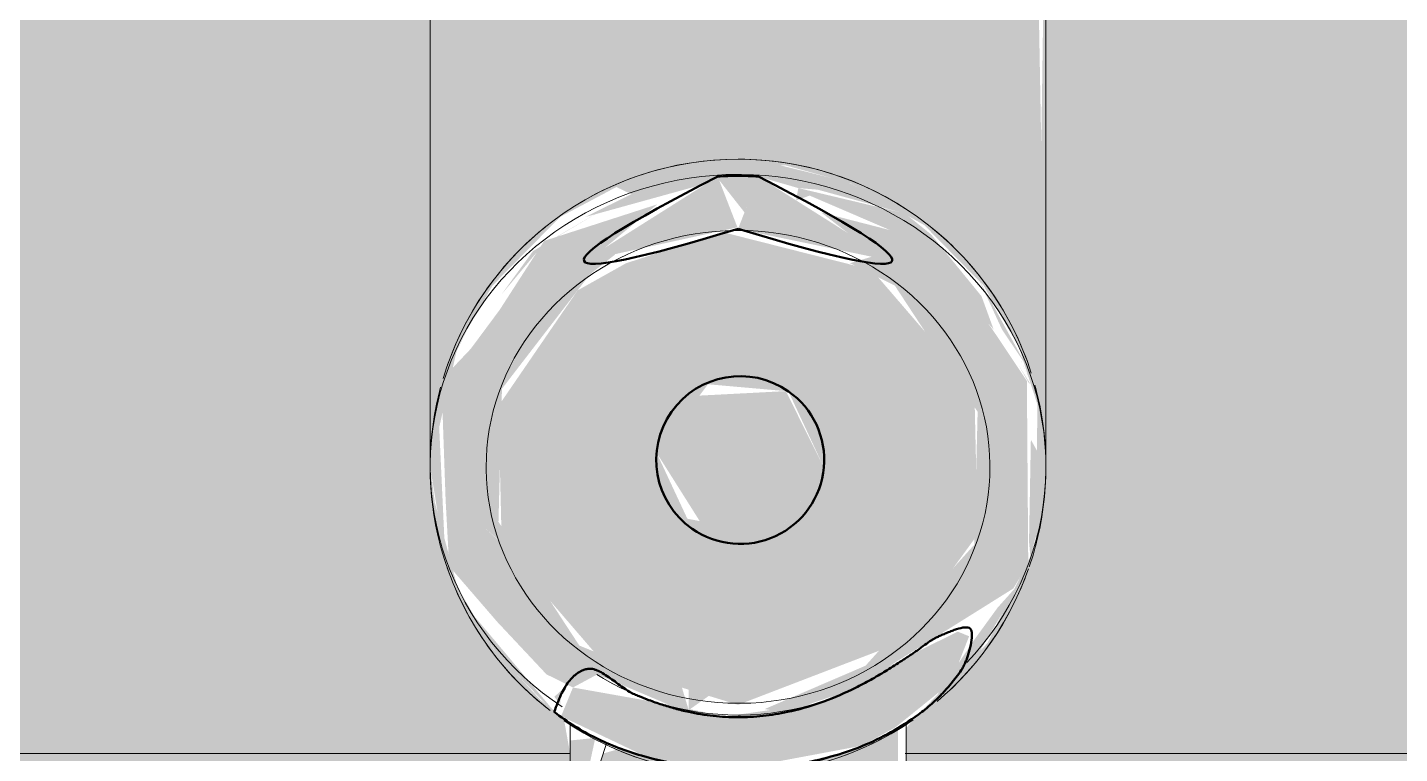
# Model space of a CAD drawing. Header units: inches. Extents: x -4218 to -1814, y 9706 to 12426.
# Drawn here: x -3346.573 to -3341.747, y 11441.867 to 11444.423 of the extents above; entities that cross this region are included whole.
import ezdxf

# ---------------------------------------------------------------- set-up
doc = ezdxf.new("R2010")
doc.units = ezdxf.units.IN
doc.header["$MEASUREMENT"] = 0
for name, color, linetype, lineweight in [('0-1', 7, 'Continuous', 5), ('0-2', 50, 'Continuous', 13), ('A-GENM-1', 11, 'Continuous', 9), ('A-GENM-2', 250, 'Continuous', 9), ('A-GENM-3', 10, 'Continuous', 50), ('P-SANR-FIXT-2', 250, 'Continuous', 9), ('P-SANR-FIXT-3', 55, 'Continuous', 9), ('Q-CASE-1', 9, 'Continuous', 9)]:
    doc.layers.add(name, color=color, linetype=linetype, lineweight=lineweight)

# ---------------------------------------------------------------- blocks, each defined once
blk = doc.blocks.new('Vanity Cabinet-Double Door - 33_-V86-FLOOR PLAN - 3RD FLOOR')
at = {"layer": 'Q-CASE-1'}
h = blk.add_hatch(color=256, dxfattribs=at)
h.paths.add_polyline_path([(-13.7623, 0.75), (0.305, 0.75), (0.3432, 1.707), (0.3641, 1.707), (0.3343, 1.7851), (0.305, 1.7851), (0.3419, 4.3291), (0.5111, 4.6698), (0.7616, 4.9281), (0.7972, 4.969), (0.7972, 5.0579), (-15.0123, 5.0579), (-15.0123, 0.75)], flags=0)
h.paths.add_polyline_path([(15.2377, 0.75), (16.4877, 0.75), (16.4877, 5.0579), (1.9783, 5.0579), (2.0007, 4.9324), (2.0824, 4.8689), (2.2476, 4.6915), (2.3751, 4.4701), (2.454, 4.1735), (2.4704, 4.0489), (2.4335, 1.7851), (2.4113, 1.7851), (2.4335, 1.707), (2.4704, 1.707), (2.4704, 0.75), (6.3014, 0.75)], flags=0)
blk = doc.blocks.new('kitchen_faucet_14143 - kitchen_faucet_14143-V158-FLOOR PLAN - 3RD FLOOR')
at = {"layer": 'A-GENM-1'}
h = blk.add_hatch(color=256, dxfattribs=at)
h.paths.add_polyline_path([(-7.1148, 2.1523), (-6.9346, 1.8966), (-6.6643, 1.9098), (-6.5284, 2.1595), (-6.7188, 2.408), (-6.988, 2.372), (-7.1107, 2.1595)], flags=0)
h.paths.add_polyline_path([(-0.2437, -0.1322), (-0.002, -0.3017), (0.2665, -0.1681), (0.2501, 0.1462), (0.0498, 0.2866), (-0.2219, 0.1153), (-0.2433, -0.1276)], flags=0)
for points in [[(-6.3669, 1.8015), (-1.068, 0.1118), (-0.991, 0.4125), (-1.009, 0.4746), (-6.2441, 2.1353), (-6.3108, 1.8812), (-6.3629, 1.8071)], [(0, 1.0827), (0.4256, 0.9856), (0.6375, 0.8638), (0.8792, 0.6261), (0.9847, 0.4278), (1.0631, 0.1486), (1.0606, -0.1681), (0.9981, -0.3953), (0.8506, -0.6548), (0.6375, -0.8638), (0.4206, -0.9876), (0.2144, -1.0544), (0.2144, -1.0827), (2.2638, -1.0458), (2.2638, 1.0827), (0.2144, 1.0827)], [(-1.063, 0), (-0.9814, -0.4356), (-0.9166, -0.5535), (-0.7591, -0.7487), (-0.5962, -0.8126), (-0.5798, -0.7727), (-0.662, -0.607), (-0.8306, -0.2881), (-0.8786, 0.046), (-0.8319, 0.2689), (-0.7765, 0.5806), (-0.8777, 0.6223), (-1.0193, 0.3245), (-1.0612, 0.0258)], [(-0.8639, -0.1661), (-0.7842, -0.3994), (-0.4282, -0.9679), (-0.3413, -1.0205), (0.3019, -1.0157), (0.4445, -0.921), (0.7952, -0.6818), (0.8954, -0.2923), (0.8227, -0.3863), (0.7394, -0.4702), (0.7166, -0.3936), (0.6375, -0.5515), (0.1935, -0.8425), (-0.2737, -0.831), (-0.6998, -0.4483), (-0.8524, -0.0936), (-0.8633, -0.1621)]]:
    blk.add_hatch(color=256, dxfattribs=at).paths.add_polyline_path(points, flags=0)
h = blk.add_hatch(color=256, dxfattribs=at)
h.paths.add_polyline_path([(-1.0827, 0), (-1.0558, 0.1078), (-1.0025, 0.3748), (-1.072, 0.0811), (-1.0792, 0.0262)], flags=0)
h.paths.add_polyline_path([(-0.8506, 0.6548), (-0.486, 0.9606), (-0.66, 0.8466), (-0.8324, 0.6785)], flags=0)
h.paths.add_polyline_path([(-0.8376, 0), (-0.6209, -0.5642), (-0.2381, -0.8425), (0.2737, -0.831), (0.6931, -0.4702), (0.826, 0.0543), (0.7166, 0.3936), (0.6209, 0.5642), (0.2144, 0.8425), (-0.2737, 0.831), (-0.6931, 0.4702), (-0.8362, 0.0045)], flags=0)
h.paths.add_polyline_path([(-0.8319, -0.6792), (-0.6776, -0.833), (-0.4043, -0.9944), (-0.4957, -0.9126), (-0.6086, -0.8306), (-0.8276, -0.6837)], flags=0)
h.paths.add_polyline_path([(-0.3219, -1.0285), (-0.2056, -1.0556), (0, -1.0827), (0.0957, -1.0297), (-0.2637, -1.0232)], flags=0)
h.paths.add_polyline_path([(-0.3191, 1.0297), (0.2144, 1.0544), (0, 1.0827), (-0.3152, 1.0313)], flags=0)
h.paths.add_polyline_path([(-0.2437, -0.1322), (-0.1824, 0.1784), (0.0498, 0.2866), (0.2906, 0.1057), (0.2657, -0.1771), (-0.002, -0.3017), (-0.2435, -0.1324)], flags=0)
h.paths.add_polyline_path([(0.3525, -1.0158), (0.66, -0.8466), (0.4835, -0.9281), (0.3527, -1.0157)], flags=0)
h.paths.add_polyline_path([(0.356, 1.0144), (0.589, 0.9011), (0.4043, 0.9944), (0.3582, 1.0135)], flags=0)
h.paths.add_polyline_path([(0.8792, 0.5371), (1.0093, 0.0668), (0.8956, -0.0226), (1.0215, -0.0715), (0.981, -0.2118), (0.9754, -0.2802), (0.8877, -0.6), (1.0019, -0.3863), (1.0653, -0.1319), (1.0631, 0.1486), (0.9847, 0.4278), (0.9596, 0.3752), (0.8877, 0.5201)], flags=0)
h = blk.add_hatch(color=256, dxfattribs=at)
h.paths.add_polyline_path([(-0.8625, 0.6461), (-0.8093, 0.6462), (-0.8624, 0.6462)], flags=0)
h.paths.add_polyline_path([(-0.3635, 1.0074), (-0.2971, 1.0221), (-0.3527, 1.0157)], flags=0)
h.paths.add_polyline_path([(0.2925, 1.0259), (0.4215, 0.9341), (0.3219, 1.0285)], flags=0)
h.paths.add_polyline_path([(0.6052, 0.833), (0.7714, 0.6942), (0.8145, 0.6297), (0.9376, 0.4195), (0.7591, 0.7212), (0.6209, 0.8216)], flags=0)
h = blk.add_hatch(color=256, dxfattribs=at)
h.paths.add_polyline_path([(-0.2588, 0.8425), (-0.212, 0.8943), (-0.2558, 0.8439)], flags=0)
h.paths.add_polyline_path([(-0.8578, 0.1887), (-0.8562, 0.1736), (-0.777, 0.1972), (-0.6288, 0.5582), (-0.1935, 0.8425), (0.2748, 0.8302), (0.6776, 0.5207), (0.7473, 0.4323), (0.7713, 0.4676), (0.9238, 0.284), (0.7952, 0.6818), (0.5526, 0.8382), (0.2775, 1.0421), (-0.1161, 1.0284), (-0.3498, 1.0157), (-0.5458, 0.8466), (-0.7301, 0.6738), (-0.7765, 0.5806), (-0.7304, 0.4951), (-0.8491, 0.2156)], flags=0)
h.paths.add_polyline_path([(-0.8562, 0.1736), (-0.806, 0.1028), (-0.7843, 0.1735)], flags=0)
h.paths.add_polyline_path([(-0.8353, 0.6254), (-0.7876, 0.6225), (-0.8093, 0.6462)], flags=0)
h = blk.add_hatch(color=256, dxfattribs=at)
h.paths.add_polyline_path([(-6.2992, 0.2953), (-6.2992, -0.5906), (-4.1495, -0.5652), (-4.1133, -0.5455), (-3.9748, -0.5906), (-0.9219, -0.5618), (-0.9969, -0.3982), (-1.066, -0.127), (-1.1106, 0.0936), (-2.64, 0.5906), (-4.1572, 0.5504), (-4.044, 0.5906), (-6.2992, 0.5704), (-6.2992, 0.4176)], flags=0)
h.paths.add_polyline_path([(-1.366, 0.5906), (-0.9539, 0.502), (-0.963, 0.5906), (-1.0424, 0.5906)], flags=0)
h = blk.add_hatch(color=256, dxfattribs=at)
h.paths.add_polyline_path([(0.7245, 0.5417), (0.8429, 0.0022), (1.0215, 0.0715), (0.8429, 0.3542)], flags=0)
h.paths.add_polyline_path([(0.7245, -0.5417), (1.0215, -0.0715), (0.8373, 0), (0.7246, -0.5413)], flags=0)
h = blk.add_hatch(color=256, dxfattribs=at)
h.paths.add_polyline_path([(-0.3798, -0.9974), (-0.3219, -1.0285), (-0.3535, -1.0135)], flags=0)
h.paths.add_polyline_path([(-0.2588, -0.8425), (-0.2198, -0.8926), (-0.2558, -0.8439)], flags=0)
h.paths.add_polyline_path([(0.4835, -0.8987), (0.6002, -0.8563), (0.818, -0.6785), (0.8919, -0.587), (0.981, -0.2118), (0.9376, -0.2042), (0.9546, -0.2519), (0.7625, -0.6988), (0.5255, -0.862), (0.486, -0.8965)], flags=0)
h.paths.add_polyline_path([(0.289, -1.0297), (0.3565, -0.9872), (0.2962, -1.0219)], flags=0)
h.paths.add_polyline_path([(0.3, -1.0297), (0.3891, -0.9876), (0.3093, -1.0245)], flags=0)
at = {"layer": 'A-GENM-2'}
for p, q in [((-0.9705, 0.462), (-6.2431, 2.1752)), ((2.2638, 1.0827), (0, 1.0827)), ((-0.8999, 0.5906), (-1.366, 0.5906)), ((-6.2992, -0.5906), (-0.8999, -0.5906)), ((0, -1.0827), (2.2638, -1.0827))]:
    blk.add_line(p, q, dxfattribs=at)
at = {"layer": 'A-GENM-2', "flags": 128}
for points in [[(0.2687, 1.0488), (0.2265, 1.0587), (0.184, 1.0669), (0.1412, 1.0734), (0.0982, 1.0782), (0.055, 1.0813), (0.0117, 1.0826), (-0.0316, 1.0822), (-0.0749, 1.0801), (-0.118, 1.0762), (-0.1609, 1.0706), (-0.2036, 1.0634), (-0.246, 1.0544), (-0.288, 1.0437), (-0.3295, 1.0313), (-0.3704, 1.0173), (-0.4108, 1.0017), (-0.4506, 0.9845), (-0.4896, 0.9657), (-0.5278, 0.9453), (-0.5652, 0.9235), (-0.6016, 0.9001), (-0.6372, 0.8753), (-0.6717, 0.8492), (-0.7051, 0.8216), (-0.7374, 0.7928), (-0.7685, 0.7626), (-0.7984, 0.7313), (-0.827, 0.6988), (-0.8542, 0.6652)], [(0, 1.0827), (-0.0414, 1.0818), (-0.0827, 1.0792), (-0.1239, 1.0748), (-0.1648, 1.0687), (-0.2055, 1.0609), (-0.2459, 1.0513), (-0.2858, 1.0401), (-0.3253, 1.0272), (-0.3642, 1.0126), (-0.4026, 0.9964), (-0.4403, 0.9786), (-0.4772, 0.9592), (-0.5134, 0.9383), (-0.5487, 0.9159), (-0.5832, 0.8921), (-0.6167, 0.8668), (-0.6491, 0.8401), (-0.6806, 0.8121), (-0.7109, 0.7828), (-0.7401, 0.7523), (-0.7681, 0.7206), (-0.7948, 0.6877), (-0.8203, 0.6538), (-0.8444, 0.6188)], [(0.2687, 1.0488), (0.2265, 1.0587), (0.184, 1.0669), (0.1412, 1.0734), (0.0982, 1.0782), (0.055, 1.0813), (0.0117, 1.0826), (-0.0316, 1.0822), (-0.0749, 1.0801), (-0.118, 1.0762), (-0.1609, 1.0706), (-0.2036, 1.0634), (-0.246, 1.0544), (-0.288, 1.0437), (-0.3295, 1.0313)], [(0.2687, 1.0488), (0.2265, 1.0587), (0.184, 1.0669), (0.1412, 1.0734), (0.0982, 1.0782), (0.055, 1.0813), (0.0117, 1.0826), (-0.0316, 1.0822), (-0.0749, 1.0801), (-0.118, 1.0762), (-0.1609, 1.0706), (-0.2036, 1.0634), (-0.246, 1.0544), (-0.288, 1.0437), (-0.3295, 1.0313)], [(0.2687, 1.0488), (0.2265, 1.0587), (0.184, 1.0669), (0.1412, 1.0734), (0.0982, 1.0782), (0.055, 1.0813), (0.0117, 1.0826), (-0.0316, 1.0822), (-0.0749, 1.0801), (-0.118, 1.0762), (-0.1609, 1.0706), (-0.2036, 1.0634), (-0.246, 1.0544), (-0.288, 1.0437), (-0.3295, 1.0313)], [(0.2687, 1.0488), (0.2265, 1.0587), (0.184, 1.0669), (0.1412, 1.0734), (0.0982, 1.0782), (0.055, 1.0813), (0.0117, 1.0826), (-0.0316, 1.0822), (-0.0749, 1.0801), (-0.118, 1.0762), (-0.1609, 1.0706), (-0.2036, 1.0634), (-0.246, 1.0544), (-0.288, 1.0437), (-0.3295, 1.0313)], [(0.2687, 1.0488), (0.2265, 1.0587), (0.184, 1.0669), (0.1412, 1.0734), (0.0982, 1.0782), (0.055, 1.0813), (0.0117, 1.0826), (-0.0316, 1.0822), (-0.0749, 1.0801), (-0.118, 1.0762), (-0.1609, 1.0706), (-0.2036, 1.0634), (-0.246, 1.0544), (-0.288, 1.0437), (-0.3295, 1.0313)], [(1.0291, 0), (1.0282, 0.0431), (1.0258, 0.0861), (1.0217, 0.129), (1.016, 0.1717), (1.0087, 0.2141), (0.9998, 0.2561), (0.9894, 0.2978), (0.9773, 0.339), (0.9637, 0.3797), (0.9486, 0.4198), (0.9319, 0.4593), (0.9138, 0.498), (0.8942, 0.5359), (0.8731, 0.573), (0.8507, 0.6092), (0.8269, 0.6444), (0.8018, 0.6787), (0.7754, 0.7118), (0.7478, 0.7439), (0.7189, 0.7747), (0.6889, 0.8043), (0.6577, 0.8327), (0.6255, 0.8597), (0.5923, 0.8854), (0.5581, 0.9096), (0.523, 0.9324), (0.4871, 0.9538), (0.4503, 0.9735), (0.4128, 0.9918), (0.3747, 1.0084), (0.3359, 1.0234), (0.2965, 1.0368), (0.2567, 1.0485), (0.2164, 1.0585), (0.1758, 1.0668), (0.1349, 1.0733), (0.0938, 1.0782), (0.0525, 1.0813), (0.0112, 1.0826), (0, 1.0827)], [(-0.3704, 1.0173), (-0.4108, 1.0017), (-0.4506, 0.9845), (-0.4896, 0.9657), (-0.5278, 0.9453), (-0.5652, 0.9235), (-0.6016, 0.9001), (-0.6372, 0.8753), (-0.6717, 0.8492), (-0.7051, 0.8216), (-0.7374, 0.7928), (-0.7685, 0.7626), (-0.7984, 0.7313), (-0.827, 0.6988), (-0.8542, 0.6652)], [(-0.3704, 1.0173), (-0.4108, 1.0017), (-0.4506, 0.9845), (-0.4896, 0.9657), (-0.5278, 0.9453), (-0.5652, 0.9235), (-0.6016, 0.9001), (-0.6372, 0.8753), (-0.6717, 0.8492), (-0.7051, 0.8216), (-0.7374, 0.7928), (-0.7685, 0.7626), (-0.7984, 0.7313), (-0.827, 0.6988), (-0.8542, 0.6652)], [(-0.3704, 1.0173), (-0.4108, 1.0017), (-0.4506, 0.9845), (-0.4896, 0.9657), (-0.5278, 0.9453), (-0.5652, 0.9235), (-0.6016, 0.9001), (-0.6372, 0.8753), (-0.6717, 0.8492), (-0.7051, 0.8216), (-0.7374, 0.7928), (-0.7685, 0.7626), (-0.7984, 0.7313), (-0.827, 0.6988), (-0.8542, 0.6652)], [(-0.3704, 1.0173), (-0.4108, 1.0017), (-0.4506, 0.9845), (-0.4896, 0.9657), (-0.5278, 0.9453), (-0.5652, 0.9235), (-0.6016, 0.9001), (-0.6372, 0.8753), (-0.6717, 0.8492), (-0.7051, 0.8216), (-0.7374, 0.7928), (-0.7685, 0.7626), (-0.7984, 0.7313), (-0.827, 0.6988), (-0.8542, 0.6652)], [(-0.3704, 1.0173), (-0.4108, 1.0017), (-0.4506, 0.9845), (-0.4896, 0.9657), (-0.5278, 0.9453), (-0.5652, 0.9235), (-0.6016, 0.9001), (-0.6372, 0.8753), (-0.6717, 0.8492), (-0.7051, 0.8216), (-0.7374, 0.7928), (-0.7685, 0.7626), (-0.7984, 0.7313), (-0.827, 0.6988), (-0.8542, 0.6652)], [(1.0827, 0), (1.0818, 0.0433), (1.0792, 0.0865), (1.0749, 0.1296), (1.0688, 0.1725), (1.0611, 0.2151), (1.0516, 0.2574), (1.0405, 0.2992), (1.0277, 0.3406), (1.0133, 0.3814), (0.9972, 0.4216), (0.9796, 0.4612), (0.9603, 0.5), (0.9396, 0.538), (0.9173, 0.5751), (0.8936, 0.6113), (0.8684, 0.6466), (0.8419, 0.6808), (0.814, 0.7139), (0.7848, 0.7459), (0.7543, 0.7767), (0.7226, 0.8062), (0.6898, 0.8345), (0.6559, 0.8614), (0.6209, 0.8869), (0.585, 0.911), (0.5481, 0.9337), (0.5103, 0.9549), (0.4717, 0.9745), (0.4324, 0.9926), (0.3923, 1.0091), (0.3516, 1.024), (0.3104, 1.0372)], [(0.8684, 0.6466), (0.8419, 0.6808), (0.814, 0.7139), (0.7848, 0.7459), (0.7543, 0.7767), (0.7226, 0.8062), (0.6898, 0.8345), (0.6559, 0.8614), (0.6209, 0.8869), (0.585, 0.911), (0.5481, 0.9337), (0.5103, 0.9549), (0.4717, 0.9745), (0.4324, 0.9926), (0.3923, 1.0091)], [(0.8684, 0.6466), (0.8419, 0.6808), (0.814, 0.7139), (0.7848, 0.7459), (0.7543, 0.7767), (0.7226, 0.8062), (0.6898, 0.8345), (0.6559, 0.8614), (0.6209, 0.8869), (0.585, 0.911), (0.5481, 0.9337), (0.5103, 0.9549), (0.4717, 0.9745), (0.4324, 0.9926), (0.3923, 1.0091)], [(0.8684, 0.6466), (0.8419, 0.6808), (0.814, 0.7139), (0.7848, 0.7459), (0.7543, 0.7767), (0.7226, 0.8062), (0.6898, 0.8345), (0.6559, 0.8614), (0.6209, 0.8869), (0.585, 0.911), (0.5481, 0.9337), (0.5103, 0.9549), (0.4717, 0.9745), (0.4324, 0.9926), (0.3923, 1.0091)], [(0.8684, 0.6466), (0.8419, 0.6808), (0.814, 0.7139), (0.7848, 0.7459), (0.7543, 0.7767), (0.7226, 0.8062), (0.6898, 0.8345), (0.6559, 0.8614), (0.6209, 0.8869), (0.585, 0.911), (0.5481, 0.9337), (0.5103, 0.9549), (0.4717, 0.9745), (0.4324, 0.9926), (0.3923, 1.0091)], [(0.8684, 0.6466), (0.8419, 0.6808), (0.814, 0.7139), (0.7848, 0.7459), (0.7543, 0.7767), (0.7226, 0.8062), (0.6898, 0.8345), (0.6559, 0.8614), (0.6209, 0.8869), (0.585, 0.911), (0.5481, 0.9337), (0.5103, 0.9549), (0.4717, 0.9745), (0.4324, 0.9926), (0.3923, 1.0091)], [(-0.8322, 0), (-0.8315, 0.0356), (-0.8295, 0.0712), (-0.8261, 0.1067), (-0.8214, 0.142), (-0.8154, 0.177), (-0.8081, 0.2118), (-0.7994, 0.2462), (-0.7895, 0.2802), (-0.7782, 0.3137), (-0.7658, 0.3468), (-0.7521, 0.3792), (-0.7372, 0.411), (-0.7211, 0.4422), (-0.7038, 0.4726), (-0.6854, 0.5023), (-0.666, 0.5311), (-0.6454, 0.5591), (-0.6239, 0.5862), (-0.6013, 0.6123), (-0.5779, 0.6374), (-0.5534, 0.6615), (-0.5282, 0.6845), (-0.5021, 0.7064), (-0.4752, 0.7272), (-0.4475, 0.7468), (-0.4192, 0.7652), (-0.3902, 0.7824), (-0.3606, 0.7983), (-0.3305, 0.813), (-0.2998, 0.8263), (-0.2687, 0.8384), (-0.2371, 0.8491), (-0.2052, 0.8585), (-0.173, 0.8665), (-0.1405, 0.8731), (-0.1078, 0.8784), (-0.0749, 0.8822), (-0.042, 0.8847), (-0.0089, 0.8858), (0, 0.8858)], [(0, 0.8858), (0.0331, 0.8851), (0.0661, 0.883), (0.099, 0.8795), (0.1317, 0.8747), (0.1643, 0.8684), (0.1966, 0.8608), (0.2285, 0.8518), (0.2602, 0.8414), (0.2914, 0.8297), (0.3222, 0.8167), (0.3525, 0.8024), (0.3823, 0.7868), (0.4114, 0.77), (0.4399, 0.7519), (0.4678, 0.7326), (0.4949, 0.7121), (0.5212, 0.6905), (0.5467, 0.6678), (0.5714, 0.644), (0.5951, 0.6192), (0.6179, 0.5933), (0.6397, 0.5665), (0.6605, 0.5388), (0.6803, 0.5102), (0.699, 0.4807), (0.7165, 0.4505), (0.7329, 0.4195), (0.7482, 0.3879), (0.7622, 0.3556), (0.775, 0.3227), (0.7866, 0.2893), (0.7969, 0.2554), (0.8059, 0.2211), (0.8136, 0.1864), (0.8199, 0.1514), (0.825, 0.1162), (0.8287, 0.0808), (0.8311, 0.0452), (0.8322, 0.0096), (0.8322, 0)], [(1.0827, 0), (1.0818, 0.0433), (1.0792, 0.0865), (1.0749, 0.1296), (1.0688, 0.1725), (1.0611, 0.2151), (1.0516, 0.2574), (1.0405, 0.2992), (1.0277, 0.3406), (1.0133, 0.3814), (0.9972, 0.4216), (0.9796, 0.4612), (0.9603, 0.5), (0.9396, 0.538), (0.9173, 0.5751), (0.8936, 0.6113)], [(1.0827, 0), (1.0818, 0.0433), (1.0792, 0.0865), (1.0749, 0.1296), (1.0688, 0.1725), (1.0611, 0.2151), (1.0516, 0.2574), (1.0405, 0.2992), (1.0277, 0.3406), (1.0133, 0.3814), (0.9972, 0.4216), (0.9796, 0.4612), (0.9603, 0.5), (0.9396, 0.538), (0.9173, 0.5751), (0.8936, 0.6113)], [(1.0827, 0), (1.0818, 0.0433), (1.0792, 0.0865), (1.0749, 0.1296), (1.0688, 0.1725), (1.0611, 0.2151), (1.0516, 0.2574), (1.0405, 0.2992), (1.0277, 0.3406), (1.0133, 0.3814), (0.9972, 0.4216), (0.9796, 0.4612), (0.9603, 0.5), (0.9396, 0.538), (0.9173, 0.5751), (0.8936, 0.6113)], [(1.0827, 0), (1.0818, 0.0433), (1.0792, 0.0865), (1.0749, 0.1296), (1.0688, 0.1725), (1.0611, 0.2151), (1.0516, 0.2574), (1.0405, 0.2992), (1.0277, 0.3406), (1.0133, 0.3814), (0.9972, 0.4216), (0.9796, 0.4612), (0.9603, 0.5), (0.9396, 0.538), (0.9173, 0.5751), (0.8936, 0.6113)], [(1.0827, 0), (1.0818, 0.0433), (1.0792, 0.0865), (1.0749, 0.1296), (1.0688, 0.1725), (1.0611, 0.2151), (1.0516, 0.2574), (1.0405, 0.2992), (1.0277, 0.3406), (1.0133, 0.3814), (0.9972, 0.4216), (0.9796, 0.4612), (0.9603, 0.5), (0.9396, 0.538), (0.9173, 0.5751), (0.8936, 0.6113)], [(-0.9506, 0.507), (-0.9691, 0.4685), (-0.9861, 0.4292), (-1.0016, 0.3893), (-1.0156, 0.3487), (-1.028, 0.3076), (-1.0389, 0.266), (-1.0482, 0.2241), (-1.0558, 0.1817), (-1.0619, 0.1391), (-1.0664, 0.0963), (-1.0692, 0.0533), (-1.0704, 0.0102), (-1.0704, 0)], [(-0.8736, 0), (-0.8729, 0.0356), (-0.8709, 0.0712), (-0.8675, 0.1067), (-0.8628, 0.142), (-0.8568, 0.177), (-0.8494, 0.2118), (-0.8408, 0.2462), (-0.8308, 0.2802), (-0.8196, 0.3137), (-0.8072, 0.3468), (-0.7935, 0.3792), (-0.7785, 0.411), (-0.7624, 0.4422), (-0.7452, 0.4726), (-0.7305, 0.4966)], [(-0.9879, 0.443), (-1.0048, 0.4032), (-1.0201, 0.3627), (-1.0338, 0.3216), (-1.0458, 0.28), (-1.0562, 0.238), (-1.0649, 0.1955), (-1.0718, 0.1528), (-1.0771, 0.1098), (-1.0806, 0.0666), (-1.0824, 0.0234), (-1.0827, 0)], [(-0.9879, 0.443), (-1.0048, 0.4032), (-1.0201, 0.3627), (-1.0338, 0.3216), (-1.0458, 0.28), (-1.0562, 0.238), (-1.0649, 0.1955), (-1.0718, 0.1528), (-1.0771, 0.1098), (-1.0806, 0.0666), (-1.0824, 0.0234), (-1.0827, 0)], [(-0.9879, 0.443), (-1.0048, 0.4032), (-1.0201, 0.3627), (-1.0338, 0.3216), (-1.0458, 0.28), (-1.0562, 0.238), (-1.0649, 0.1955), (-1.0718, 0.1528), (-1.0771, 0.1098), (-1.0806, 0.0666), (-1.0824, 0.0234), (-1.0827, 0)], [(-0.9879, 0.443), (-1.0048, 0.4032), (-1.0201, 0.3627), (-1.0338, 0.3216), (-1.0458, 0.28), (-1.0562, 0.238), (-1.0649, 0.1955), (-1.0718, 0.1528), (-1.0771, 0.1098), (-1.0806, 0.0666), (-1.0824, 0.0234), (-1.0827, 0)], [(-0.9879, 0.443), (-1.0048, 0.4032), (-1.0201, 0.3627), (-1.0338, 0.3216), (-1.0458, 0.28), (-1.0562, 0.238), (-1.0649, 0.1955), (-1.0718, 0.1528), (-1.0771, 0.1098), (-1.0806, 0.0666), (-1.0824, 0.0234), (-1.0827, 0)], [(-0.9879, 0.443), (-1.0048, 0.4032), (-1.0201, 0.3627), (-1.0338, 0.3216), (-1.0458, 0.28), (-1.0562, 0.238), (-1.0649, 0.1955), (-1.0718, 0.1528), (-1.0771, 0.1098), (-1.0806, 0.0666), (-1.0824, 0.0234), (-1.0827, 0)], [(-1.0827, 0), (-1.0818, -0.0433), (-1.0792, -0.0865), (-1.0749, -0.1296), (-1.0688, -0.1725), (-1.0611, -0.2151), (-1.0516, -0.2574), (-1.0405, -0.2992), (-1.0277, -0.3406), (-1.0133, -0.3814), (-0.9972, -0.4216)], [(-1.0827, 0), (-1.0818, -0.0433), (-1.0792, -0.0865), (-1.0749, -0.1296), (-1.0688, -0.1725), (-1.0611, -0.2151), (-1.0516, -0.2574), (-1.0405, -0.2992), (-1.0277, -0.3406), (-1.0133, -0.3814), (-0.9972, -0.4216)], [(-1.0827, 0), (-1.0818, -0.0433), (-1.0792, -0.0865), (-1.0749, -0.1296), (-1.0688, -0.1725), (-1.0611, -0.2151), (-1.0516, -0.2574), (-1.0405, -0.2992), (-1.0277, -0.3406), (-1.0133, -0.3814), (-0.9972, -0.4216)], [(-1.0827, 0), (-1.0818, -0.0433), (-1.0792, -0.0865), (-1.0749, -0.1296), (-1.0688, -0.1725), (-1.0611, -0.2151), (-1.0516, -0.2574), (-1.0405, -0.2992), (-1.0277, -0.3406), (-1.0133, -0.3814), (-0.9972, -0.4216)], [(-1.0827, 0), (-1.0818, -0.0433), (-1.0792, -0.0865), (-1.0749, -0.1296), (-1.0688, -0.1725), (-1.0611, -0.2151), (-1.0516, -0.2574), (-1.0405, -0.2992), (-1.0277, -0.3406), (-1.0133, -0.3814), (-0.9972, -0.4216)], [(-1.0827, 0), (-1.0818, -0.0433), (-1.0792, -0.0865), (-1.0749, -0.1296), (-1.0688, -0.1725), (-1.0611, -0.2151), (-1.0516, -0.2574), (-1.0405, -0.2992), (-1.0277, -0.3406), (-1.0133, -0.3814), (-0.9972, -0.4216)], [(-1.0704, 0), (-1.0696, -0.0431), (-1.0672, -0.0861), (-1.0631, -0.129), (-1.0574, -0.1717), (-1.0501, -0.2141), (-1.0412, -0.2561), (-1.0307, -0.2978), (-1.0187, -0.339), (-1.0051, -0.3797), (-0.9899, -0.4198), (-0.9733, -0.4593), (-0.9552, -0.498), (-0.9507, -0.5069)], [(-0.7748, -0.4185), (-0.79, -0.3868), (-0.804, -0.3545), (-0.8168, -0.3216), (-0.8283, -0.2882), (-0.8385, -0.2543), (-0.8475, -0.22), (-0.8552, -0.1853), (-0.8615, -0.1503), (-0.8665, -0.1151), (-0.8702, -0.0797), (-0.8726, -0.0441), (-0.8735, -0.0085), (-0.8736, 0)], [(0, -0.8858), (-0.0331, -0.8851), (-0.0661, -0.883), (-0.099, -0.8795), (-0.1317, -0.8747), (-0.1643, -0.8684), (-0.1966, -0.8608), (-0.2285, -0.8518), (-0.2602, -0.8414), (-0.2914, -0.8297), (-0.3222, -0.8167), (-0.3525, -0.8024), (-0.3823, -0.7868), (-0.4114, -0.77), (-0.4399, -0.7519), (-0.4678, -0.7326), (-0.4949, -0.7121), (-0.5212, -0.6905), (-0.5467, -0.6678), (-0.5714, -0.644), (-0.5951, -0.6192), (-0.6179, -0.5933), (-0.6397, -0.5665), (-0.6605, -0.5388), (-0.6803, -0.5102), (-0.699, -0.4807), (-0.7165, -0.4505), (-0.7329, -0.4195), (-0.7482, -0.3879), (-0.7622, -0.3556), (-0.775, -0.3227), (-0.7866, -0.2893), (-0.7969, -0.2554), (-0.8059, -0.2211), (-0.8136, -0.1864), (-0.8199, -0.1514), (-0.825, -0.1162), (-0.8287, -0.0808), (-0.8311, -0.0452), (-0.8322, -0.0096), (-0.8322, 0)], [(0, -1.0827), (0.0414, -1.0818), (0.0827, -1.0792), (0.1239, -1.0748), (0.1648, -1.0687), (0.2055, -1.0609), (0.2459, -1.0513), (0.2858, -1.0401), (0.3253, -1.0272), (0.3642, -1.0126), (0.4026, -0.9964), (0.4403, -0.9786), (0.4772, -0.9592), (0.5134, -0.9383), (0.5487, -0.9159), (0.5832, -0.8921), (0.6167, -0.8668), (0.6491, -0.8401), (0.6806, -0.8121), (0.7109, -0.7828), (0.7401, -0.7523), (0.7681, -0.7206), (0.7948, -0.6877), (0.8203, -0.6538), (0.8444, -0.6188), (0.8672, -0.5829), (0.8886, -0.546), (0.9086, -0.5083), (0.9272, -0.4698), (0.9442, -0.4305), (0.9598, -0.3906), (0.9738, -0.3501), (0.9863, -0.309), (0.9972, -0.2674), (1.0065, -0.2255), (1.0142, -0.1831), (1.0204, -0.1405), (1.0249, -0.0977), (1.0277, -0.0547), (1.029, -0.0116), (1.0291, 0)], [(0.8322, 0), (0.8315, -0.0356), (0.8295, -0.0712), (0.8261, -0.1067), (0.8214, -0.142), (0.8154, -0.177), (0.8081, -0.2118), (0.7994, -0.2462), (0.7895, -0.2802), (0.7782, -0.3137), (0.7658, -0.3468), (0.7521, -0.3792), (0.7372, -0.411), (0.7211, -0.4422), (0.7038, -0.4726), (0.6854, -0.5023), (0.666, -0.5311), (0.6454, -0.5591), (0.6239, -0.5862), (0.6013, -0.6123), (0.5779, -0.6374), (0.5534, -0.6615), (0.5282, -0.6845), (0.5021, -0.7064), (0.4752, -0.7272), (0.4475, -0.7468), (0.4192, -0.7652), (0.3902, -0.7824), (0.3606, -0.7983), (0.3305, -0.813), (0.2998, -0.8263), (0.2687, -0.8384), (0.2371, -0.8491), (0.2052, -0.8585), (0.173, -0.8665), (0.1405, -0.8731), (0.1078, -0.8784), (0.0749, -0.8822), (0.042, -0.8847), (0.0089, -0.8858), (0, -0.8858)], [(0.3295, -1.0313), (0.3704, -1.0173), (0.4108, -1.0017), (0.4506, -0.9845), (0.4896, -0.9657), (0.5278, -0.9453), (0.5652, -0.9235), (0.6016, -0.9001), (0.6372, -0.8753), (0.6717, -0.8492), (0.7051, -0.8216), (0.7374, -0.7928), (0.7685, -0.7626), (0.7984, -0.7313), (0.827, -0.6988), (0.8542, -0.6652), (0.8802, -0.6305), (0.9047, -0.5948), (0.9277, -0.5581), (0.9493, -0.5206), (0.9694, -0.4822), (0.9879, -0.443), (1.0048, -0.4032), (1.0201, -0.3627), (1.0338, -0.3216), (1.0458, -0.28), (1.0562, -0.238), (1.0649, -0.1955), (1.0718, -0.1528), (1.0771, -0.1098), (1.0806, -0.0666), (1.0824, -0.0234), (1.0827, 0)], [(0.8802, -0.6305), (0.9047, -0.5948), (0.9277, -0.5581), (0.9493, -0.5206), (0.9694, -0.4822), (0.9879, -0.443), (1.0048, -0.4032), (1.0201, -0.3627), (1.0338, -0.3216), (1.0458, -0.28), (1.0562, -0.238), (1.0649, -0.1955), (1.0718, -0.1528), (1.0771, -0.1098), (1.0806, -0.0666), (1.0824, -0.0234), (1.0827, 0)], [(0.8802, -0.6305), (0.9047, -0.5948), (0.9277, -0.5581), (0.9493, -0.5206), (0.9694, -0.4822), (0.9879, -0.443), (1.0048, -0.4032), (1.0201, -0.3627), (1.0338, -0.3216), (1.0458, -0.28), (1.0562, -0.238), (1.0649, -0.1955), (1.0718, -0.1528), (1.0771, -0.1098), (1.0806, -0.0666), (1.0824, -0.0234), (1.0827, 0)], [(0.8802, -0.6305), (0.9047, -0.5948), (0.9277, -0.5581), (0.9493, -0.5206), (0.9694, -0.4822), (0.9879, -0.443), (1.0048, -0.4032), (1.0201, -0.3627), (1.0338, -0.3216), (1.0458, -0.28), (1.0562, -0.238), (1.0649, -0.1955), (1.0718, -0.1528), (1.0771, -0.1098), (1.0806, -0.0666), (1.0824, -0.0234), (1.0827, 0)], [(0.8802, -0.6305), (0.9047, -0.5948), (0.9277, -0.5581), (0.9493, -0.5206), (0.9694, -0.4822), (0.9879, -0.443), (1.0048, -0.4032), (1.0201, -0.3627), (1.0338, -0.3216), (1.0458, -0.28), (1.0562, -0.238), (1.0649, -0.1955), (1.0718, -0.1528), (1.0771, -0.1098), (1.0806, -0.0666), (1.0824, -0.0234), (1.0827, 0)], [(0.8802, -0.6305), (0.9047, -0.5948), (0.9277, -0.5581), (0.9493, -0.5206), (0.9694, -0.4822), (0.9879, -0.443), (1.0048, -0.4032), (1.0201, -0.3627), (1.0338, -0.3216), (1.0458, -0.28), (1.0562, -0.238), (1.0649, -0.1955), (1.0718, -0.1528), (1.0771, -0.1098), (1.0806, -0.0666), (1.0824, -0.0234), (1.0827, 0)], [(-0.9796, -0.4612), (-0.9603, -0.5), (-0.9396, -0.538), (-0.9173, -0.5751), (-0.8936, -0.6113)], [(-0.9796, -0.4612), (-0.9603, -0.5), (-0.9396, -0.538), (-0.9173, -0.5751), (-0.8936, -0.6113)], [(-0.9796, -0.4612), (-0.9603, -0.5), (-0.9396, -0.538), (-0.9173, -0.5751), (-0.8936, -0.6113)], [(-0.9796, -0.4612), (-0.9603, -0.5), (-0.9396, -0.538), (-0.9173, -0.5751), (-0.8936, -0.6113)], [(-0.9796, -0.4612), (-0.9603, -0.5), (-0.9396, -0.538), (-0.9173, -0.5751), (-0.8936, -0.6113)], [(-0.9796, -0.4612), (-0.9603, -0.5), (-0.9396, -0.538), (-0.9173, -0.5751), (-0.8936, -0.6113)], [(0.3704, -1.0173), (0.4108, -1.0017), (0.4506, -0.9845), (0.4896, -0.9657), (0.5278, -0.9453), (0.5652, -0.9235), (0.6016, -0.9001), (0.6372, -0.8753), (0.6717, -0.8492), (0.7051, -0.8216), (0.7374, -0.7928), (0.7685, -0.7626), (0.7984, -0.7313), (0.827, -0.6988), (0.8542, -0.6652)], [(0.3704, -1.0173), (0.4108, -1.0017), (0.4506, -0.9845), (0.4896, -0.9657), (0.5278, -0.9453), (0.5652, -0.9235), (0.6016, -0.9001), (0.6372, -0.8753), (0.6717, -0.8492), (0.7051, -0.8216), (0.7374, -0.7928), (0.7685, -0.7626), (0.7984, -0.7313), (0.827, -0.6988), (0.8542, -0.6652)], [(0.3704, -1.0173), (0.4108, -1.0017), (0.4506, -0.9845), (0.4896, -0.9657), (0.5278, -0.9453), (0.5652, -0.9235), (0.6016, -0.9001), (0.6372, -0.8753), (0.6717, -0.8492), (0.7051, -0.8216), (0.7374, -0.7928), (0.7685, -0.7626), (0.7984, -0.7313), (0.827, -0.6988), (0.8542, -0.6652)], [(0.3704, -1.0173), (0.4108, -1.0017), (0.4506, -0.9845), (0.4896, -0.9657), (0.5278, -0.9453), (0.5652, -0.9235), (0.6016, -0.9001), (0.6372, -0.8753), (0.6717, -0.8492), (0.7051, -0.8216), (0.7374, -0.7928), (0.7685, -0.7626), (0.7984, -0.7313), (0.827, -0.6988), (0.8542, -0.6652)], [(0.3704, -1.0173), (0.4108, -1.0017), (0.4506, -0.9845), (0.4896, -0.9657), (0.5278, -0.9453), (0.5652, -0.9235), (0.6016, -0.9001), (0.6372, -0.8753), (0.6717, -0.8492), (0.7051, -0.8216), (0.7374, -0.7928), (0.7685, -0.7626), (0.7984, -0.7313), (0.827, -0.6988), (0.8542, -0.6652)], [(-0.7848, -0.7459), (-0.7543, -0.7767), (-0.7226, -0.8062), (-0.6898, -0.8345), (-0.6559, -0.8614), (-0.6209, -0.8869), (-0.585, -0.911), (-0.5481, -0.9337), (-0.5103, -0.9549), (-0.4717, -0.9745), (-0.4324, -0.9926), (-0.3923, -1.0091)], [(-0.7848, -0.7459), (-0.7543, -0.7767), (-0.7226, -0.8062), (-0.6898, -0.8345), (-0.6559, -0.8614), (-0.6209, -0.8869), (-0.585, -0.911), (-0.5481, -0.9337), (-0.5103, -0.9549), (-0.4717, -0.9745), (-0.4324, -0.9926), (-0.3923, -1.0091)], [(-0.7848, -0.7459), (-0.7543, -0.7767), (-0.7226, -0.8062), (-0.6898, -0.8345), (-0.6559, -0.8614), (-0.6209, -0.8869), (-0.585, -0.911), (-0.5481, -0.9337), (-0.5103, -0.9549), (-0.4717, -0.9745), (-0.4324, -0.9926), (-0.3923, -1.0091)], [(-0.7848, -0.7459), (-0.7543, -0.7767), (-0.7226, -0.8062), (-0.6898, -0.8345), (-0.6559, -0.8614), (-0.6209, -0.8869), (-0.585, -0.911), (-0.5481, -0.9337), (-0.5103, -0.9549), (-0.4717, -0.9745), (-0.4324, -0.9926), (-0.3923, -1.0091)], [(-0.7848, -0.7459), (-0.7543, -0.7767), (-0.7226, -0.8062), (-0.6898, -0.8345), (-0.6559, -0.8614), (-0.6209, -0.8869), (-0.585, -0.911), (-0.5481, -0.9337), (-0.5103, -0.9549), (-0.4717, -0.9745), (-0.4324, -0.9926), (-0.3923, -1.0091)], [(-0.7848, -0.7459), (-0.7543, -0.7767), (-0.7226, -0.8062), (-0.6898, -0.8345), (-0.6559, -0.8614), (-0.6209, -0.8869), (-0.585, -0.911), (-0.5481, -0.9337), (-0.5103, -0.9549), (-0.4717, -0.9745), (-0.4324, -0.9926), (-0.3923, -1.0091)], [(-0.6889, -0.8043), (-0.6577, -0.8327), (-0.6255, -0.8597), (-0.5923, -0.8854), (-0.5581, -0.9096), (-0.523, -0.9324), (-0.4871, -0.9538), (-0.4503, -0.9735), (-0.4128, -0.9918), (-0.3747, -1.0084), (-0.3359, -1.0234), (-0.2965, -1.0368), (-0.2567, -1.0485), (-0.2164, -1.0585), (-0.1758, -1.0668), (-0.1349, -1.0733), (-0.0938, -1.0782), (-0.0525, -1.0813), (-0.0112, -1.0826), (0, -1.0827)], [(-0.3516, -1.024), (-0.3104, -1.0372), (-0.2687, -1.0488), (-0.2265, -1.0587), (-0.184, -1.0669), (-0.1412, -1.0734), (-0.0982, -1.0782), (-0.055, -1.0813), (-0.0117, -1.0826), (0.0316, -1.0822), (0.0749, -1.0801), (0.118, -1.0762), (0.1609, -1.0706), (0.2036, -1.0634), (0.246, -1.0544), (0.288, -1.0437)], [(-0.3104, -1.0372), (-0.2687, -1.0488), (-0.2265, -1.0587), (-0.184, -1.0669), (-0.1412, -1.0734), (-0.0982, -1.0782), (-0.055, -1.0813), (-0.0117, -1.0826), (0.0316, -1.0822), (0.0749, -1.0801), (0.118, -1.0762), (0.1609, -1.0706), (0.2036, -1.0634), (0.246, -1.0544), (0.288, -1.0437)], [(-0.3104, -1.0372), (-0.2687, -1.0488), (-0.2265, -1.0587), (-0.184, -1.0669), (-0.1412, -1.0734), (-0.0982, -1.0782), (-0.055, -1.0813), (-0.0117, -1.0826), (0.0316, -1.0822), (0.0749, -1.0801), (0.118, -1.0762), (0.1609, -1.0706), (0.2036, -1.0634), (0.246, -1.0544), (0.288, -1.0437)], [(-0.3104, -1.0372), (-0.2687, -1.0488), (-0.2265, -1.0587), (-0.184, -1.0669), (-0.1412, -1.0734), (-0.0982, -1.0782), (-0.055, -1.0813), (-0.0117, -1.0826), (0.0316, -1.0822), (0.0749, -1.0801), (0.118, -1.0762), (0.1609, -1.0706), (0.2036, -1.0634), (0.246, -1.0544), (0.288, -1.0437)], [(-0.3104, -1.0372), (-0.2687, -1.0488), (-0.2265, -1.0587), (-0.184, -1.0669), (-0.1412, -1.0734), (-0.0982, -1.0782), (-0.055, -1.0813), (-0.0117, -1.0826), (0.0316, -1.0822), (0.0749, -1.0801), (0.118, -1.0762), (0.1609, -1.0706), (0.2036, -1.0634), (0.246, -1.0544), (0.288, -1.0437)], [(-0.3104, -1.0372), (-0.2687, -1.0488), (-0.2265, -1.0587), (-0.184, -1.0669), (-0.1412, -1.0734), (-0.0982, -1.0782), (-0.055, -1.0813), (-0.0117, -1.0826), (0.0316, -1.0822), (0.0749, -1.0801), (0.118, -1.0762), (0.1609, -1.0706), (0.2036, -1.0634), (0.246, -1.0544), (0.288, -1.0437)]]:
    blk.add_lwpolyline(points, dxfattribs=at)
at = {"layer": 'A-GENM-2'}
for start, end in [(75, 105), (109.1524, 142.4111), (38.2581, 70.6452), (145.6184, 180), (0, 34.6633), (180, 214.6633), (324.8142, 360), (289.1524, 322.4111), (220.327, 250.6452), (255, 285)]:
    blk.add_arc((0, 0), 1.0827, start, end, dxfattribs=at)
at = {"layer": 'A-GENM-3'}
for start, end in [(324.9681, 144.9681), (144.9681, 324.9681)]:
    blk.add_arc((0.0239, -0.0076), 0.2953, start, end, dxfattribs=at)
for points, knots in [([(-0.8627, 0.6462), (-0.898, 0.6001), (-0.9437, 0.5276), (-0.9896, 0.4221), (-1.0263, 0.3131), (-1.0554, 0.1721), (-1.0631, 0.0578), (-1.063, 0)], [0, 0, 0, 0, 0.25, 0.375, 0.5, 0.75, 1, 1, 1, 1]), ([(-0.8627, 0.1735), (-0.859, 0.1895), (-0.851, 0.2213), (-0.8393, 0.2603), (-0.829, 0.2911), (-0.8221, 0.3101), (-0.8164, 0.3253), (-0.812, 0.3366), (-0.8078, 0.3469), (-0.8039, 0.3562), (-0.7992, 0.3674), (-0.7904, 0.3834), (-0.7767, 0.4043), (-0.7601, 0.427), (-0.7435, 0.4495), (-0.7287, 0.4714), (-0.719, 0.489), (-0.7136, 0.5025), (-0.7111, 0.5123), (-0.7102, 0.5211), (-0.7107, 0.5288), (-0.7128, 0.5377), (-0.7161, 0.5471), (-0.7211, 0.5569), (-0.728, 0.5679), (-0.739, 0.581), (-0.7617, 0.6008), (-0.7996, 0.6233), (-0.84, 0.639), (-0.8627, 0.6462)], [0, 0, 0, 0, 0.083333, 0.166667, 0.208333, 0.25, 0.270833, 0.291667, 0.3125, 0.328125, 0.34375, 0.375, 0.416667, 0.458333, 0.5, 0.541667, 0.583333, 0.604167, 0.625, 0.645833, 0.661458, 0.677083, 0.708333, 0.729167, 0.75, 0.791667, 0.833333, 0.916667, 1, 1, 1, 1]), ([(-0.8627, -0.6462), (-0.8505, -0.6623), (-0.8311, -0.6853), (-0.8067, -0.71), (-0.7922, -0.7236), (-0.7811, -0.7334), (-0.7698, -0.7432), (-0.7543, -0.7563), (-0.7343, -0.7724), (-0.7135, -0.7865), (-0.6963, -0.7959), (-0.6855, -0.8007), (-0.6763, -0.8041), (-0.6662, -0.8077), (-0.6471, -0.8137), (-0.6176, -0.8208), (-0.5914, -0.8234), (-0.576, -0.821), (-0.5683, -0.8167), (-0.5649, -0.8088), (-0.5644, -0.7938), (-0.5692, -0.774), (-0.5768, -0.7524), (-0.5833, -0.736), (-0.5889, -0.723), (-0.5932, -0.7133), (-0.5962, -0.7065), (-0.5992, -0.7), (-0.6037, -0.6915), (-0.6123, -0.6767), (-0.6266, -0.6562), (-0.6418, -0.6359), (-0.6522, -0.6215), (-0.6579, -0.6132), (-0.662, -0.607), (-0.6661, -0.6007), (-0.6716, -0.5923), (-0.6812, -0.5777), (-0.6949, -0.5567), (-0.7112, -0.5314), (-0.732, -0.4971), (-0.757, -0.4533), (-0.7939, -0.3818), (-0.8331, -0.2885), (-0.8544, -0.2122), (-0.8627, -0.1735)], [0, 0, 0, 0, 0.055556, 0.083333, 0.097222, 0.111111, 0.125, 0.138889, 0.166667, 0.194444, 0.208333, 0.222222, 0.229167, 0.236111, 0.25, 0.277778, 0.305556, 0.319444, 0.333333, 0.347222, 0.361111, 0.388889, 0.402778, 0.416667, 0.430556, 0.4375, 0.444444, 0.451389, 0.458333, 0.472222, 0.5, 0.527778, 0.541667, 0.548611, 0.555556, 0.5625, 0.569444, 0.583333, 0.611111, 0.638889, 0.666667, 0.722222, 0.777778, 0.888889, 1, 1, 1, 1]), ([(-1.0424, -0.2286), (-1.0354, -0.2661), (-1.0179, -0.341), (-0.9799, -0.4495), (-0.9285, -0.5508), (-0.8861, -0.6151), (-0.8627, -0.6462)], [0.333393, 0.333393, 0.333393, 0.333393, 0.5, 0.6666667, 0.8333333, 1, 1, 1, 1])]:
    blk.add_open_spline(points, degree=3, knots=knots, dxfattribs=at)
for points in [[(1.0215, 0.0715), (0.8542, 0.3969), (0.6562, 0.7103), (0.7314, 0.3492), (0.8373, 0)], [(-0.8811, 0), (-0.881, 0.0292), (-0.8779, 0.0874), (-0.8688, 0.1449), (-0.8627, 0.1735)], [(1.0237, 0), (1.0238, 0.0119), (1.0236, 0.0358), (1.0223, 0.0596), (1.0215, 0.0715)], [(-0.8627, -0.1735), (-0.8688, -0.1449), (-0.8779, -0.0874), (-0.881, -0.0292), (-0.8811, 0)], [(0.8373, 0), (0.7314, -0.3492), (0.6562, -0.7103), (0.8542, -0.3969), (1.0215, -0.0715)], [(1.0215, -0.0715), (1.0223, -0.0596), (1.0236, -0.0358), (1.0238, -0.0119), (1.0237, 0)]]:
    blk.add_open_spline(points, degree=3, dxfattribs=at)
blk = doc.blocks.new('Stainless Steel Farmhous Kitchen Sink - Stainless Steel Farmhous Kitchen Sink-2552578-FLOOR PLAN - 3RD FLOOR')
at = {"layer": 'P-SANR-FIXT-3'}
blk.add_hatch(color=256, dxfattribs=at).paths.add_polyline_path([(-13.7598, 2.2467), (-0.25, 2.2467), (-0.25, 9.8138), (0, 9.8138), (0, 22.2026), (-33, 22.2026), (-33, 2.2467), (-16.4406, 2.2467), (-16.4406, 3), (-31, 3), (-31, 16.9558), (-2, 16.9558), (-2, 3), (-15.1307, 3), (-15.2594, 2.5684), (-15.2594, 2.2467), (-13.8083, 2.2467)], flags=0)
at = {"layer": 'P-SANR-FIXT-2'}
for p, q in [((-33, 2.2467), (-16.4373, 2.2467)), ((-15.2594, 2.2467), (-0.25, 2.2467))]:
    blk.add_line(p, q, dxfattribs=at)
blk = doc.blocks.new('CTR - 1st Phase - Unit Layouts_rvt-1-FLOOR PLAN - 3RD FLOOR')
at = {"layer": '0-2'}
for name, p, rotation in [('Vanity Cabinet-Double Door - 33_-V86-FLOOR PLAN - 3RD FLOOR', (-3342.686, 11446.9252), 180), ('kitchen_faucet_14143 - kitchen_faucet_14143-V158-FLOOR PLAN - 3RD FLOOR', (-3344.0737, 11442.8763), 90.00000000004947), ('Stainless Steel Farmhous Kitchen Sink - Stainless Steel Farmhous Kitchen Sink-2552578-FLOOR PLAN - 3RD FLOOR', (-3359.9237, 11444.114), 180)]:
    blk.add_blockref(name, p, dxfattribs=dict(at, rotation=rotation))

msp = doc.modelspace()

# ---------------------------------------------------------------- block references
at = {"layer": '0-1'}
msp.add_blockref('CTR - 1st Phase - Unit Layouts_rvt-1-FLOOR PLAN - 3RD FLOOR', (0, 0), dxfattribs=at)

doc.saveas('drawing.dxf')
